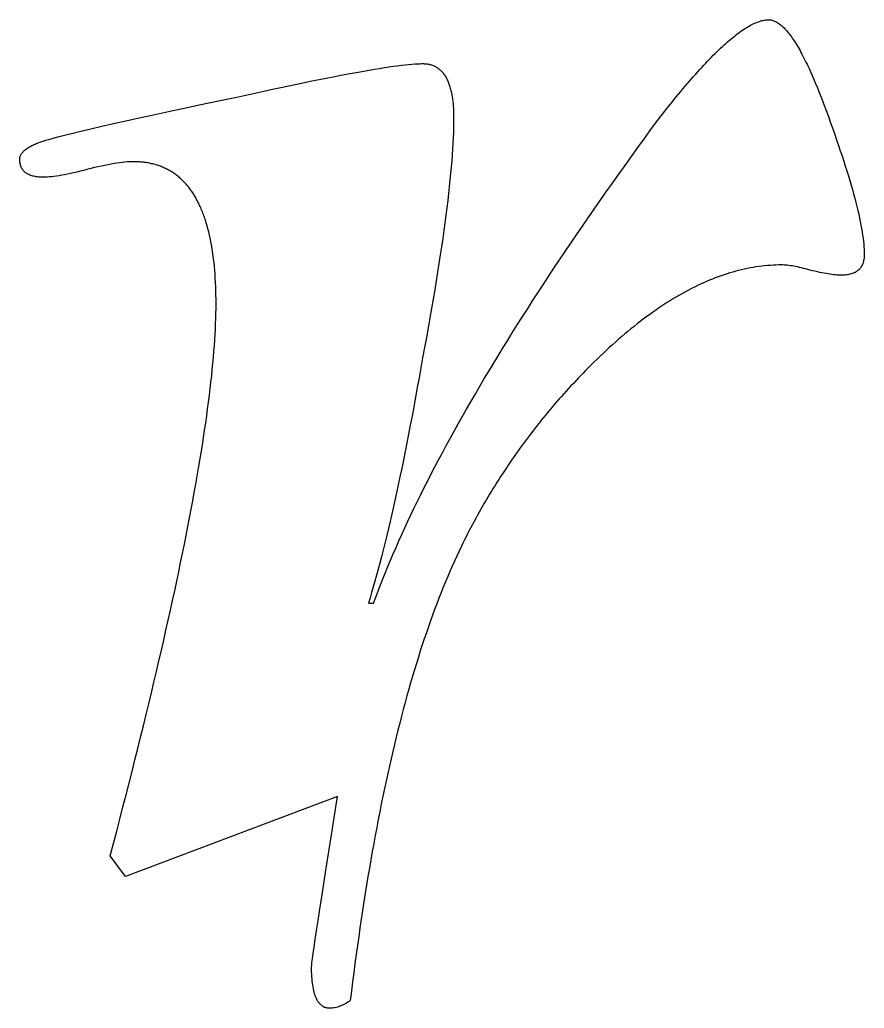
# Model space of a CAD drawing. Extents: x -388 to -35, y 578 to 1063.
# Drawn here: x -140.26 to -131.86, y 577.97 to 587.81 of the extents above; entities that cross this region are included whole.
import ezdxf

# ---------------------------------------------------------------- set-up
doc = ezdxf.new("R2010")
doc.units = 0
doc.layers.add('color#3f3f3fff', color=1, linetype='CONTINUOUS')

msp = doc.modelspace()

# ---------------------------------------------------------------- linework, layer by layer
at = {"layer": 'color#3f3f3fff'}
msp.add_lwpolyline([(-131.8599, 585.4712), (-131.8602, 585.4586), (-131.8608, 585.4463), (-131.862, 585.4345), (-131.8636, 585.4231), (-131.8656, 585.412), (-131.8681, 585.4014), (-131.871, 585.3911), (-131.8744, 585.3813), (-131.8782, 585.3719), (-131.8825, 585.3628), (-131.8873, 585.3542), (-131.8925, 585.346), (-131.8952, 585.342), (-131.8981, 585.3381), (-131.9011, 585.3344), (-131.9042, 585.3307), (-131.9074, 585.3271), (-131.9108, 585.3237), (-131.9142, 585.3203), (-131.9178, 585.317), (-131.9252, 585.3108), (-131.9331, 585.305), (-131.9415, 585.2996), (-131.9503, 585.2946), (-131.9596, 585.2899), (-131.9693, 585.2857), (-131.9794, 585.2819), (-131.99, 585.2785), (-132.0011, 585.2755), (-132.0126, 585.2729), (-132.0246, 585.2707), (-132.037, 585.2689), (-132.0499, 585.2674), (-132.0632, 585.2664), (-132.077, 585.2658), (-132.0912, 585.2656), (-132.1045, 585.2658), (-132.1186, 585.2664), (-132.1334, 585.2674), (-132.1491, 585.2689), (-132.1655, 585.2707), (-132.1828, 585.2729), (-132.2009, 585.2755), (-132.2197, 585.2785), (-132.2394, 585.2819), (-132.2599, 585.2857), (-132.2812, 585.2899), (-132.3033, 585.2946), (-132.3262, 585.2996), (-132.3499, 585.305), (-132.3743, 585.3108), (-132.3996, 585.317), (-132.4218, 585.3233), (-132.4434, 585.3291), (-132.4644, 585.3345), (-132.4848, 585.3395), (-132.5046, 585.3441), (-132.5237, 585.3484), (-132.5423, 585.3522), (-132.5603, 585.3556), (-132.5776, 585.3586), (-132.5944, 585.3612), (-132.6106, 585.3634), (-132.6261, 585.3652), (-132.6411, 585.3666), (-132.6554, 585.3676), (-132.6692, 585.3682), (-132.6824, 585.3684), (-132.7105, 585.3682), (-132.7387, 585.3675), (-132.7669, 585.3662), (-132.7952, 585.3645), (-132.8235, 585.3623), (-132.8519, 585.3596), (-132.8803, 585.3565), (-132.9088, 585.3528), (-132.9374, 585.3486), (-132.966, 585.344), (-132.9946, 585.3388), (-133.0233, 585.3332), (-133.052, 585.3271), (-133.0808, 585.3205), (-133.1096, 585.3134), (-133.1385, 585.3058), (-133.1675, 585.2977), (-133.1965, 585.2892), (-133.2255, 585.2801), (-133.2546, 585.2706), (-133.2837, 585.2605), (-133.3129, 585.25), (-133.3421, 585.239), (-133.3714, 585.2275), (-133.4008, 585.2155), (-133.4302, 585.203), (-133.4596, 585.1901), (-133.4891, 585.1766), (-133.5186, 585.1626), (-133.5482, 585.1482), (-133.5779, 585.1333), (-133.6076, 585.1179), (-133.6373, 585.102), (-133.6671, 585.0856), (-133.6969, 585.0687), (-133.7268, 585.0513), (-133.7568, 585.0334), (-133.7868, 585.0151), (-133.8168, 584.9962), (-133.8469, 584.9769), (-133.877, 584.9571), (-133.9072, 584.9368), (-133.9375, 584.916), (-133.9678, 584.8947), (-133.9981, 584.8729), (-134.0285, 584.8506), (-134.0589, 584.8279), (-134.0894, 584.8046), (-134.12, 584.7809), (-134.1506, 584.7567), (-134.1812, 584.732), (-134.2119, 584.7068), (-134.2427, 584.6811), (-134.2735, 584.6549), (-134.3043, 584.6282), (-134.3352, 584.601), (-134.3661, 584.5734), (-134.3971, 584.5453), (-134.4282, 584.5166), (-134.4593, 584.4875), (-134.4904, 584.4579), (-134.5216, 584.4278), (-134.5529, 584.3972), (-134.5842, 584.3661), (-134.609, 584.3412), (-134.6337, 584.3161), (-134.6582, 584.291), (-134.6826, 584.2657), (-134.7068, 584.2404), (-134.7308, 584.2149), (-134.7548, 584.1894), (-134.7785, 584.1637), (-134.8021, 584.138), (-134.8256, 584.1121), (-134.8489, 584.0862), (-134.8721, 584.0601), (-134.8951, 584.034), (-134.918, 584.0077), (-134.9407, 583.9814), (-134.9632, 583.9549), (-134.9857, 583.9284), (-135.0079, 583.9017), (-135.03, 583.875), (-135.052, 583.8481), (-135.0738, 583.8212), (-135.0955, 583.7941), (-135.117, 583.7669), (-135.1383, 583.7397), (-135.1595, 583.7123), (-135.1806, 583.6849), (-135.2015, 583.6573), (-135.2223, 583.6297), (-135.2429, 583.6019), (-135.2633, 583.574), (-135.2836, 583.5461), (-135.3038, 583.518), (-135.3238, 583.4899), (-135.3436, 583.4616), (-135.3633, 583.4332), (-135.3829, 583.4048), (-135.4023, 583.3762), (-135.4215, 583.3476), (-135.4406, 583.3188), (-135.4596, 583.2899), (-135.4784, 583.261), (-135.497, 583.2319), (-135.5155, 583.2027), (-135.5339, 583.1735), (-135.5521, 583.1441), (-135.5701, 583.1146), (-135.588, 583.0851), (-135.6058, 583.0554), (-135.6233, 583.0257), (-135.6408, 582.9958), (-135.6581, 582.9658), (-135.6752, 582.9358), (-135.6922, 582.9056), (-135.7091, 582.8753), (-135.7257, 582.8449), (-135.7423, 582.8145), (-135.7587, 582.7839), (-135.7749, 582.7532), (-135.791, 582.7225), (-135.8069, 582.6916), (-135.8227, 582.6606), (-135.8384, 582.6296), (-135.8538, 582.5984), (-135.8692, 582.5671), (-135.8924, 582.5186), (-135.9154, 582.4693), (-135.9382, 582.4194), (-135.9608, 582.3687), (-135.9833, 582.3174), (-136.0055, 582.2653), (-136.0276, 582.2126), (-136.0495, 582.1591), (-136.0712, 582.105), (-136.0927, 582.0501), (-136.114, 581.9945), (-136.1351, 581.9383), (-136.1561, 581.8813), (-136.1768, 581.8236), (-136.1974, 581.7652), (-136.2177, 581.7062), (-136.2379, 581.6464), (-136.2579, 581.5859), (-136.2777, 581.5247), (-136.2974, 581.4628), (-136.3168, 581.4002), (-136.336, 581.3369), (-136.3551, 581.2729), (-136.374, 581.2082), (-136.3926, 581.1428), (-136.4111, 581.0767), (-136.4294, 581.0099), (-136.4475, 580.9424), (-136.4655, 580.8742), (-136.4832, 580.8052), (-136.5008, 580.7356), (-136.5181, 580.6653), (-136.5353, 580.5943), (-136.5523, 580.5225), (-136.5691, 580.4501), (-136.5857, 580.377), (-136.6021, 580.3031), (-136.6183, 580.2286), (-136.6344, 580.1533), (-136.6502, 580.0774), (-136.6659, 580.0008), (-136.6814, 579.9234), (-136.6967, 579.8453), (-136.7118, 579.7666), (-136.7267, 579.6871), (-136.7414, 579.607), (-136.7559, 579.5261), (-136.7703, 579.4445), (-136.7845, 579.3623), (-136.7984, 579.2793), (-136.8122, 579.1956), (-136.8258, 579.1112), (-136.8392, 579.0261), (-136.8524, 578.9404), (-136.8655, 578.8539), (-136.8783, 578.7667), (-136.891, 578.6788), (-136.9034, 578.5902), (-136.9157, 578.5009), (-136.9278, 578.4109), (-136.9397, 578.3202), (-136.9514, 578.2288), (-136.963, 578.1367), (-136.9743, 578.0439), (-136.9871, 578.0345), (-137, 578.0258), (-137.0128, 578.0177), (-137.0257, 578.0101), (-137.0385, 578.0032), (-137.0514, 577.9969), (-137.0642, 577.9912), (-137.0771, 577.986), (-137.0899, 577.9815), (-137.1028, 577.9776), (-137.1156, 577.9743), (-137.1285, 577.9716), (-137.1413, 577.9695), (-137.1542, 577.968), (-137.1606, 577.9674), (-137.167, 577.9671), (-137.1735, 577.9668), (-137.1799, 577.9668), (-137.1855, 577.9669), (-137.191, 577.9672), (-137.1964, 577.9677), (-137.2017, 577.9684), (-137.2069, 577.9693), (-137.212, 577.9704), (-137.2171, 577.9717), (-137.2221, 577.9732), (-137.2269, 577.9749), (-137.2317, 577.9768), (-137.2364, 577.9789), (-137.241, 577.9812), (-137.2456, 577.9837), (-137.25, 577.9864), (-137.2543, 577.9894), (-137.2586, 577.9925), (-137.2628, 577.9958), (-137.2669, 577.9993), (-137.2709, 578.003), (-137.2748, 578.0069), (-137.2786, 578.011), (-137.2823, 578.0154), (-137.286, 578.0199), (-137.2895, 578.0246), (-137.293, 578.0295), (-137.2964, 578.0346), (-137.2997, 578.04), (-137.3029, 578.0455), (-137.306, 578.0512), (-137.309, 578.0571), (-137.312, 578.0632), (-137.3148, 578.0696), (-137.3176, 578.0761), (-137.3203, 578.0828), (-137.3229, 578.0897), (-137.3254, 578.0969), (-137.3301, 578.1117), (-137.3345, 578.1274), (-137.3385, 578.1439), (-137.3422, 578.1611), (-137.3456, 578.1792), (-137.3486, 578.1981), (-137.3512, 578.2177), (-137.3535, 578.2382), (-137.3554, 578.2595), (-137.357, 578.2816), (-137.3582, 578.3045), (-137.3591, 578.3282), (-137.3596, 578.3527), (-137.3598, 578.378), (-137.3595, 578.3843), (-137.3588, 578.3936), (-137.3575, 578.406), (-137.3558, 578.4213), (-137.3508, 578.4611), (-137.3437, 578.5129), (-137.3347, 578.5767), (-137.3237, 578.6526), (-137.3106, 578.7406), (-137.2955, 578.8406), (-137.2785, 578.9526), (-137.2594, 579.0767), (-137.2152, 579.361), (-137.163, 579.6935), (-137.1028, 580.0742), (-139.2102, 579.2775), (-139.3644, 579.4831), (-139.3317, 579.607), (-139.2996, 579.7296), (-139.2679, 579.8511), (-139.2368, 579.9714), (-139.2062, 580.0905), (-139.1761, 580.2083), (-139.1465, 580.325), (-139.1175, 580.4404), (-139.0889, 580.5547), (-139.0609, 580.6677), (-139.0333, 580.7795), (-139.0063, 580.8902), (-138.9798, 580.9996), (-138.9538, 581.1078), (-138.9284, 581.2148), (-138.9034, 581.3206), (-138.879, 581.4253), (-138.8551, 581.5287), (-138.8316, 581.6309), (-138.8088, 581.7319), (-138.7864, 581.8316), (-138.7645, 581.9302), (-138.7432, 582.0276), (-138.7223, 582.1238), (-138.702, 582.2188), (-138.6822, 582.3125), (-138.6629, 582.4051), (-138.6441, 582.4964), (-138.6258, 582.5866), (-138.6081, 582.6755), (-138.5909, 582.7633), (-138.5741, 582.8498), (-138.5579, 582.9351), (-138.5422, 583.0193), (-138.5271, 583.1022), (-138.5124, 583.1839), (-138.4982, 583.2644), (-138.4846, 583.3437), (-138.4715, 583.4218), (-138.4589, 583.4987), (-138.4468, 583.5744), (-138.4352, 583.6489), (-138.4242, 583.7222), (-138.4136, 583.7943), (-138.4036, 583.8652), (-138.3941, 583.9348), (-138.3851, 584.0033), (-138.3766, 584.0706), (-138.3686, 584.1366), (-138.3611, 584.2015), (-138.3542, 584.2651), (-138.3478, 584.3276), (-138.3418, 584.3888), (-138.3364, 584.4489), (-138.3315, 584.5077), (-138.3272, 584.5653), (-138.3233, 584.6217), (-138.32, 584.6769), (-138.3171, 584.731), (-138.3148, 584.7838), (-138.313, 584.8354), (-138.3117, 584.8858), (-138.311, 584.9349), (-138.3107, 584.9829), (-138.3109, 585.0268), (-138.3115, 585.0699), (-138.3125, 585.1123), (-138.3139, 585.1541), (-138.3157, 585.1952), (-138.3179, 585.2355), (-138.3205, 585.2752), (-138.3236, 585.3142), (-138.327, 585.3525), (-138.3308, 585.3902), (-138.335, 585.4271), (-138.3396, 585.4633), (-138.3446, 585.4989), (-138.3501, 585.5337), (-138.3559, 585.5679), (-138.3621, 585.6013), (-138.3687, 585.6341), (-138.3758, 585.6662), (-138.3832, 585.6976), (-138.391, 585.7283), (-138.3993, 585.7584), (-138.4079, 585.7877), (-138.4169, 585.8163), (-138.4216, 585.8304), (-138.4264, 585.8443), (-138.4312, 585.858), (-138.4362, 585.8716), (-138.4413, 585.8849), (-138.4464, 585.8981), (-138.4517, 585.9112), (-138.4571, 585.924), (-138.4626, 585.9367), (-138.4681, 585.9492), (-138.4738, 585.9615), (-138.4796, 585.9737), (-138.4854, 585.9857), (-138.4914, 585.9975), (-138.4975, 586.0092), (-138.5037, 586.0206), (-138.5099, 586.0319), (-138.5163, 586.0431), (-138.5228, 586.054), (-138.5294, 586.0648), (-138.536, 586.0754), (-138.5428, 586.0859), (-138.5497, 586.0961), (-138.5567, 586.1062), (-138.5637, 586.1161), (-138.5709, 586.1259), (-138.5782, 586.1355), (-138.5856, 586.1449), (-138.5931, 586.1541), (-138.6006, 586.1632), (-138.6083, 586.1721), (-138.6161, 586.1808), (-138.624, 586.1893), (-138.632, 586.1977), (-138.64, 586.2059), (-138.6482, 586.2139), (-138.6565, 586.2217), (-138.6649, 586.2294), (-138.6734, 586.2369), (-138.682, 586.2443), (-138.6906, 586.2514), (-138.6994, 586.2584), (-138.7083, 586.2652), (-138.7173, 586.2719), (-138.7264, 586.2783), (-138.7356, 586.2846), (-138.7449, 586.2908), (-138.7542, 586.2967), (-138.7637, 586.3025), (-138.7733, 586.3081), (-138.783, 586.3135), (-138.7928, 586.3188), (-138.8027, 586.3239), (-138.8127, 586.3288), (-138.8228, 586.3336), (-138.8329, 586.3381), (-138.8432, 586.3425), (-138.8536, 586.3468), (-138.8641, 586.3508), (-138.8747, 586.3547), (-138.8854, 586.3584), (-138.8962, 586.3619), (-138.9071, 586.3653), (-138.9181, 586.3685), (-138.9292, 586.3715), (-138.9404, 586.3744), (-138.9517, 586.377), (-138.9631, 586.3795), (-138.9745, 586.3819), (-138.9861, 586.384), (-138.9978, 586.386), (-139.0096, 586.3878), (-139.0215, 586.3895), (-139.0335, 586.3909), (-139.0456, 586.3922), (-139.0578, 586.3933), (-139.0701, 586.3943), (-139.0825, 586.3951), (-139.095, 586.3957), (-139.1076, 586.3961), (-139.1203, 586.3964), (-139.1331, 586.3965), (-139.153, 586.3962), (-139.1741, 586.3952), (-139.1964, 586.3937), (-139.2199, 586.3916), (-139.2446, 586.3889), (-139.2705, 586.3856), (-139.2976, 586.3817), (-139.3259, 586.3772), (-139.3554, 586.3721), (-139.3861, 586.3663), (-139.418, 586.36), (-139.4512, 586.3531), (-139.4855, 586.3456), (-139.521, 586.3374), (-139.5578, 586.3287), (-139.5957, 586.3194), (-139.6306, 586.31), (-139.6644, 586.3013), (-139.6972, 586.2931), (-139.729, 586.2856), (-139.7599, 586.2787), (-139.7897, 586.2724), (-139.8185, 586.2666), (-139.8463, 586.2615), (-139.8731, 586.257), (-139.8989, 586.2531), (-139.9237, 586.2498), (-139.9475, 586.2471), (-139.9703, 586.245), (-139.9921, 586.2435), (-140.0128, 586.2426), (-140.0326, 586.2422), (-140.0469, 586.2424), (-140.0606, 586.243), (-140.074, 586.2438), (-140.0868, 586.2451), (-140.0993, 586.2466), (-140.1112, 586.2486), (-140.1228, 586.2509), (-140.1338, 586.2535), (-140.1444, 586.2565), (-140.1546, 586.2598), (-140.1643, 586.2635), (-140.1736, 586.2675), (-140.1824, 586.2719), (-140.1907, 586.2767), (-140.1986, 586.2818), (-140.2061, 586.2872), (-140.2131, 586.293), (-140.2197, 586.2992), (-140.2258, 586.3057), (-140.2314, 586.3125), (-140.2366, 586.3197), (-140.2413, 586.3273), (-140.2456, 586.3352), (-140.2495, 586.3434), (-140.2529, 586.3521), (-140.2558, 586.361), (-140.2583, 586.3703), (-140.2603, 586.38), (-140.2619, 586.39), (-140.263, 586.4004), (-140.2637, 586.4111), (-140.2639, 586.4222), (-140.2637, 586.4286), (-140.263, 586.4349), (-140.2619, 586.4412), (-140.2603, 586.4475), (-140.2583, 586.4536), (-140.2558, 586.4598), (-140.2529, 586.4659), (-140.2495, 586.4719), (-140.2456, 586.4779), (-140.2413, 586.4839), (-140.2366, 586.4898), (-140.2314, 586.4956), (-140.2258, 586.5014), (-140.2197, 586.5072), (-140.2131, 586.5129), (-140.2061, 586.5185), (-140.1986, 586.5241), (-140.1907, 586.5297), (-140.1824, 586.5352), (-140.1736, 586.5406), (-140.1643, 586.546), (-140.1546, 586.5514), (-140.1444, 586.5567), (-140.1338, 586.5619), (-140.1228, 586.5671), (-140.1112, 586.5722), (-140.0993, 586.5773), (-140.0868, 586.5824), (-140.074, 586.5874), (-140.0606, 586.5923), (-140.0469, 586.5972), (-140.0326, 586.6021), (-140.0043, 586.6103), (-139.9739, 586.6188), (-139.9414, 586.6277), (-139.9069, 586.637), (-139.8704, 586.6466), (-139.8317, 586.6566), (-139.7911, 586.6669), (-139.7483, 586.6775), (-139.6567, 586.6999), (-139.5568, 586.7237), (-139.4486, 586.7489), (-139.3323, 586.7755), (-139.2077, 586.8035), (-139.0749, 586.833), (-138.9338, 586.8638), (-138.7846, 586.896), (-138.627, 586.9296), (-138.4613, 586.9647), (-138.2873, 587.0011), (-138.1051, 587.039), (-138.013, 587.0595), (-137.9232, 587.0794), (-137.8356, 587.0987), (-137.7501, 587.1173), (-137.6669, 587.1352), (-137.5859, 587.1525), (-137.5071, 587.1691), (-137.4305, 587.1851), (-137.3561, 587.2005), (-137.2839, 587.2151), (-137.2139, 587.2292), (-137.1462, 587.2426), (-137.0806, 587.2553), (-137.0173, 587.2673), (-136.9561, 587.2788), (-136.8972, 587.2895), (-136.8405, 587.2996), (-136.786, 587.3091), (-136.7337, 587.3179), (-136.6836, 587.3261), (-136.6357, 587.3336), (-136.59, 587.3404), (-136.5465, 587.3466), (-136.5053, 587.3522), (-136.4662, 587.3571), (-136.4294, 587.3613), (-136.3947, 587.3649), (-136.3623, 587.3678), (-136.3321, 587.3701), (-136.3041, 587.3718), (-136.2783, 587.3727), (-136.2662, 587.373), (-136.2547, 587.3731), (-136.2451, 587.3729), (-136.2357, 587.3725), (-136.2265, 587.3719), (-136.2173, 587.371), (-136.2084, 587.3698), (-136.1996, 587.3683), (-136.1909, 587.3666), (-136.1824, 587.3646), (-136.174, 587.3624), (-136.1658, 587.3599), (-136.1578, 587.3571), (-136.1499, 587.3541), (-136.1421, 587.3508), (-136.1345, 587.3472), (-136.1271, 587.3434), (-136.1198, 587.3393), (-136.1126, 587.335), (-136.1056, 587.3304), (-136.0988, 587.3255), (-136.0921, 587.3204), (-136.0855, 587.315), (-136.0791, 587.3093), (-136.0729, 587.3034), (-136.0668, 587.2972), (-136.0608, 587.2907), (-136.055, 587.284), (-136.0494, 587.277), (-136.0439, 587.2698), (-136.0385, 587.2622), (-136.0333, 587.2545), (-136.0283, 587.2464), (-136.0234, 587.2381), (-136.0186, 587.2296), (-136.014, 587.2207), (-136.0096, 587.2117), (-136.0053, 587.2023), (-136.0012, 587.1927), (-135.9972, 587.1828), (-135.9933, 587.1726), (-135.9897, 587.1622), (-135.9861, 587.1516), (-135.9827, 587.1406), (-135.9795, 587.1294), (-135.9764, 587.118), (-135.9735, 587.1062), (-135.9707, 587.0942), (-135.968, 587.082), (-135.9656, 587.0695), (-135.9632, 587.0567), (-135.961, 587.0437), (-135.959, 587.0303), (-135.9571, 587.0168), (-135.9554, 587.0029), (-135.9538, 586.9888), (-135.9524, 586.9745), (-135.9511, 586.9598), (-135.95, 586.945), (-135.949, 586.9298), (-135.9482, 586.9144), (-135.9475, 586.8987), (-135.947, 586.8828), (-135.9466, 586.8666), (-135.9464, 586.8501), (-135.9463, 586.8334), (-135.9466, 586.7859), (-135.9475, 586.7367), (-135.949, 586.6857), (-135.9511, 586.633), (-135.9538, 586.5785), (-135.9571, 586.5222), (-135.961, 586.4642), (-135.9656, 586.4045), (-135.9707, 586.343), (-135.9764, 586.2797), (-135.9827, 586.2147), (-135.9897, 586.1479), (-135.9972, 586.0793), (-136.0053, 586.009), (-136.014, 585.937), (-136.0234, 585.8632), (-136.0333, 585.7876), (-136.0439, 585.7103), (-136.055, 585.6312), (-136.0668, 585.5504), (-136.0791, 585.4678), (-136.0921, 585.3834), (-136.1056, 585.2973), (-136.1198, 585.2094), (-136.1345, 585.1198), (-136.1499, 585.0284), (-136.1658, 584.9353), (-136.1824, 584.8404), (-136.1996, 584.7437), (-136.2173, 584.6453), (-136.2357, 584.5452), (-136.2547, 584.4432), (-136.2723, 584.3428), (-136.2899, 584.244), (-136.3075, 584.1466), (-136.325, 584.0509), (-136.3424, 583.9567), (-136.3598, 583.8641), (-136.3771, 583.773), (-136.3944, 583.6835), (-136.4117, 583.5955), (-136.4289, 583.5091), (-136.446, 583.4242), (-136.4631, 583.3409), (-136.4801, 583.2592), (-136.4971, 583.179), (-136.5141, 583.1004), (-136.531, 583.0233), (-136.5478, 582.9478), (-136.5646, 582.8738), (-136.5813, 582.8014), (-136.598, 582.7305), (-136.6147, 582.6613), (-136.6313, 582.5935), (-136.6478, 582.5273), (-136.6643, 582.4627), (-136.6807, 582.3996), (-136.6971, 582.3381), (-136.7135, 582.2782), (-136.7297, 582.2198), (-136.746, 582.1629), (-136.7622, 582.1076), (-136.7783, 582.0539), (-136.7944, 582.0017), (-136.743, 582.0017), (-136.721, 582.0614), (-136.6982, 582.1215), (-136.6748, 582.1822), (-136.6506, 582.2433), (-136.6258, 582.305), (-136.6002, 582.3671), (-136.574, 582.4297), (-136.547, 582.4928), (-136.5194, 582.5564), (-136.491, 582.6205), (-136.4619, 582.6851), (-136.4322, 582.7501), (-136.4017, 582.8157), (-136.3705, 582.8817), (-136.3387, 582.9482), (-136.3061, 583.0153), (-136.2728, 583.0828), (-136.2388, 583.1508), (-136.2041, 583.2193), (-136.1688, 583.2882), (-136.1327, 583.3577), (-136.0959, 583.4276), (-136.0584, 583.4981), (-136.0202, 583.569), (-135.9813, 583.6404), (-135.9417, 583.7124), (-135.9014, 583.7848), (-135.8603, 583.8576), (-135.8186, 583.931), (-135.7762, 584.0049), (-135.7331, 584.0793), (-135.6893, 584.1541), (-135.6448, 584.2294), (-135.5995, 584.3053), (-135.5536, 584.3816), (-135.507, 584.4584), (-135.4596, 584.5357), (-135.4116, 584.6135), (-135.3629, 584.6917), (-135.3134, 584.7705), (-135.2633, 584.8498), (-135.2124, 584.9295), (-135.1609, 585.0097), (-135.1086, 585.0905), (-135.0557, 585.1717), (-135.002, 585.2534), (-134.9476, 585.3356), (-134.8926, 585.4182), (-134.8368, 585.5014), (-134.7803, 585.5851), (-134.7232, 585.6692), (-134.6653, 585.7538), (-134.6067, 585.839), (-134.5474, 585.9246), (-134.4874, 586.0107), (-134.4268, 586.0973), (-134.3654, 586.1844), (-134.3033, 586.2719), (-134.2405, 586.36), (-134.177, 586.4486), (-134.1128, 586.5376), (-134.0479, 586.6271), (-133.9823, 586.7171), (-133.916, 586.8077), (-133.8682, 586.8693), (-133.8213, 586.929), (-133.7752, 586.9868), (-133.73, 587.0426), (-133.6857, 587.0964), (-133.6638, 587.1226), (-133.6422, 587.1483), (-133.6208, 587.1735), (-133.5996, 587.1982), (-133.5786, 587.2224), (-133.5578, 587.2462), (-133.5372, 587.2694), (-133.5168, 587.2922), (-133.4967, 587.3144), (-133.4767, 587.3362), (-133.457, 587.3575), (-133.4375, 587.3783), (-133.4182, 587.3986), (-133.3991, 587.4184), (-133.3803, 587.4378), (-133.3616, 587.4566), (-133.3432, 587.475), (-133.325, 587.4928), (-133.3069, 587.5102), (-133.2891, 587.5271), (-133.2716, 587.5435), (-133.2542, 587.5594), (-133.237, 587.5748), (-133.2201, 587.5897), (-133.2033, 587.6042), (-133.1868, 587.6181), (-133.1705, 587.6316), (-133.1544, 587.6445), (-133.1385, 587.657), (-133.1229, 587.669), (-133.1074, 587.6805), (-133.0922, 587.6915), (-133.0771, 587.7021), (-133.0623, 587.7121), (-133.0477, 587.7216), (-133.0333, 587.7307), (-133.0192, 587.7392), (-133.0052, 587.7473), (-132.9915, 587.7549), (-132.9779, 587.762), (-132.9646, 587.7686), (-132.9515, 587.7747), (-132.9386, 587.7804), (-132.9259, 587.7855), (-132.9135, 587.7901), (-132.9012, 587.7943), (-132.8892, 587.798), (-132.8773, 587.8012), (-132.8657, 587.8038), (-132.8543, 587.8061), (-132.8431, 587.8078), (-132.8322, 587.809), (-132.8214, 587.8097), (-132.8109, 587.81), (-132.8028, 587.8097), (-132.7947, 587.809), (-132.7865, 587.8077), (-132.7783, 587.806), (-132.7701, 587.8037), (-132.7618, 587.8009), (-132.7534, 587.7977), (-132.745, 587.7939), (-132.7365, 587.7896), (-132.728, 587.7849), (-132.7195, 587.7796), (-132.7109, 587.7738), (-132.7022, 587.7676), (-132.6935, 587.7608), (-132.6847, 587.7535), (-132.6759, 587.7457), (-132.6671, 587.7374), (-132.6582, 587.7286), (-132.6492, 587.7194), (-132.6402, 587.7096), (-132.6311, 587.6993), (-132.622, 587.6885), (-132.6129, 587.6772), (-132.6036, 587.6654), (-132.5944, 587.6531), (-132.5851, 587.6403), (-132.5757, 587.627), (-132.5663, 587.6132), (-132.5568, 587.5989), (-132.5473, 587.5841), (-132.5378, 587.5688), (-132.5281, 587.553), (-132.5185, 587.5366), (-132.5088, 587.5198), (-132.499, 587.5025), (-132.4892, 587.4847), (-132.4793, 587.4664), (-132.4694, 587.4476), (-132.4595, 587.4282), (-132.4494, 587.4084), (-132.4394, 587.3881), (-132.4293, 587.3672), (-132.4191, 587.3459), (-132.4089, 587.3241), (-132.3986, 587.3017), (-132.3883, 587.2789), (-132.3779, 587.2556), (-132.3675, 587.2317), (-132.3571, 587.2074), (-132.3465, 587.1825), (-132.3254, 587.1313), (-132.304, 587.0781), (-132.2824, 587.0229), (-132.2606, 586.9657), (-132.2386, 586.9064), (-132.2164, 586.8452), (-132.194, 586.782), (-132.1735, 586.7247), (-132.1536, 586.6684), (-132.1343, 586.6132), (-132.1157, 586.5591), (-132.0978, 586.506), (-132.0805, 586.454), (-132.0639, 586.403), (-132.0479, 586.3531), (-132.0325, 586.3042), (-132.0179, 586.2564), (-132.0038, 586.2096), (-131.9905, 586.1639), (-131.9777, 586.1193), (-131.9657, 586.0757), (-131.9542, 586.0332), (-131.9435, 585.9917), (-131.9334, 585.9512), (-131.9239, 585.9119), (-131.9151, 585.8735), (-131.9069, 585.8363), (-131.8994, 585.8), (-131.8926, 585.7649), (-131.8864, 585.7308), (-131.8808, 585.6977), (-131.8759, 585.6657), (-131.8717, 585.6348), (-131.8681, 585.6049), (-131.8652, 585.5761), (-131.8629, 585.5483), (-131.8612, 585.5215), (-131.8607, 585.5086), (-131.8603, 585.4959), (-131.86, 585.4834), (-131.8599, 585.4712)], close=True, dxfattribs=at)

doc.saveas('drawing.dxf')
